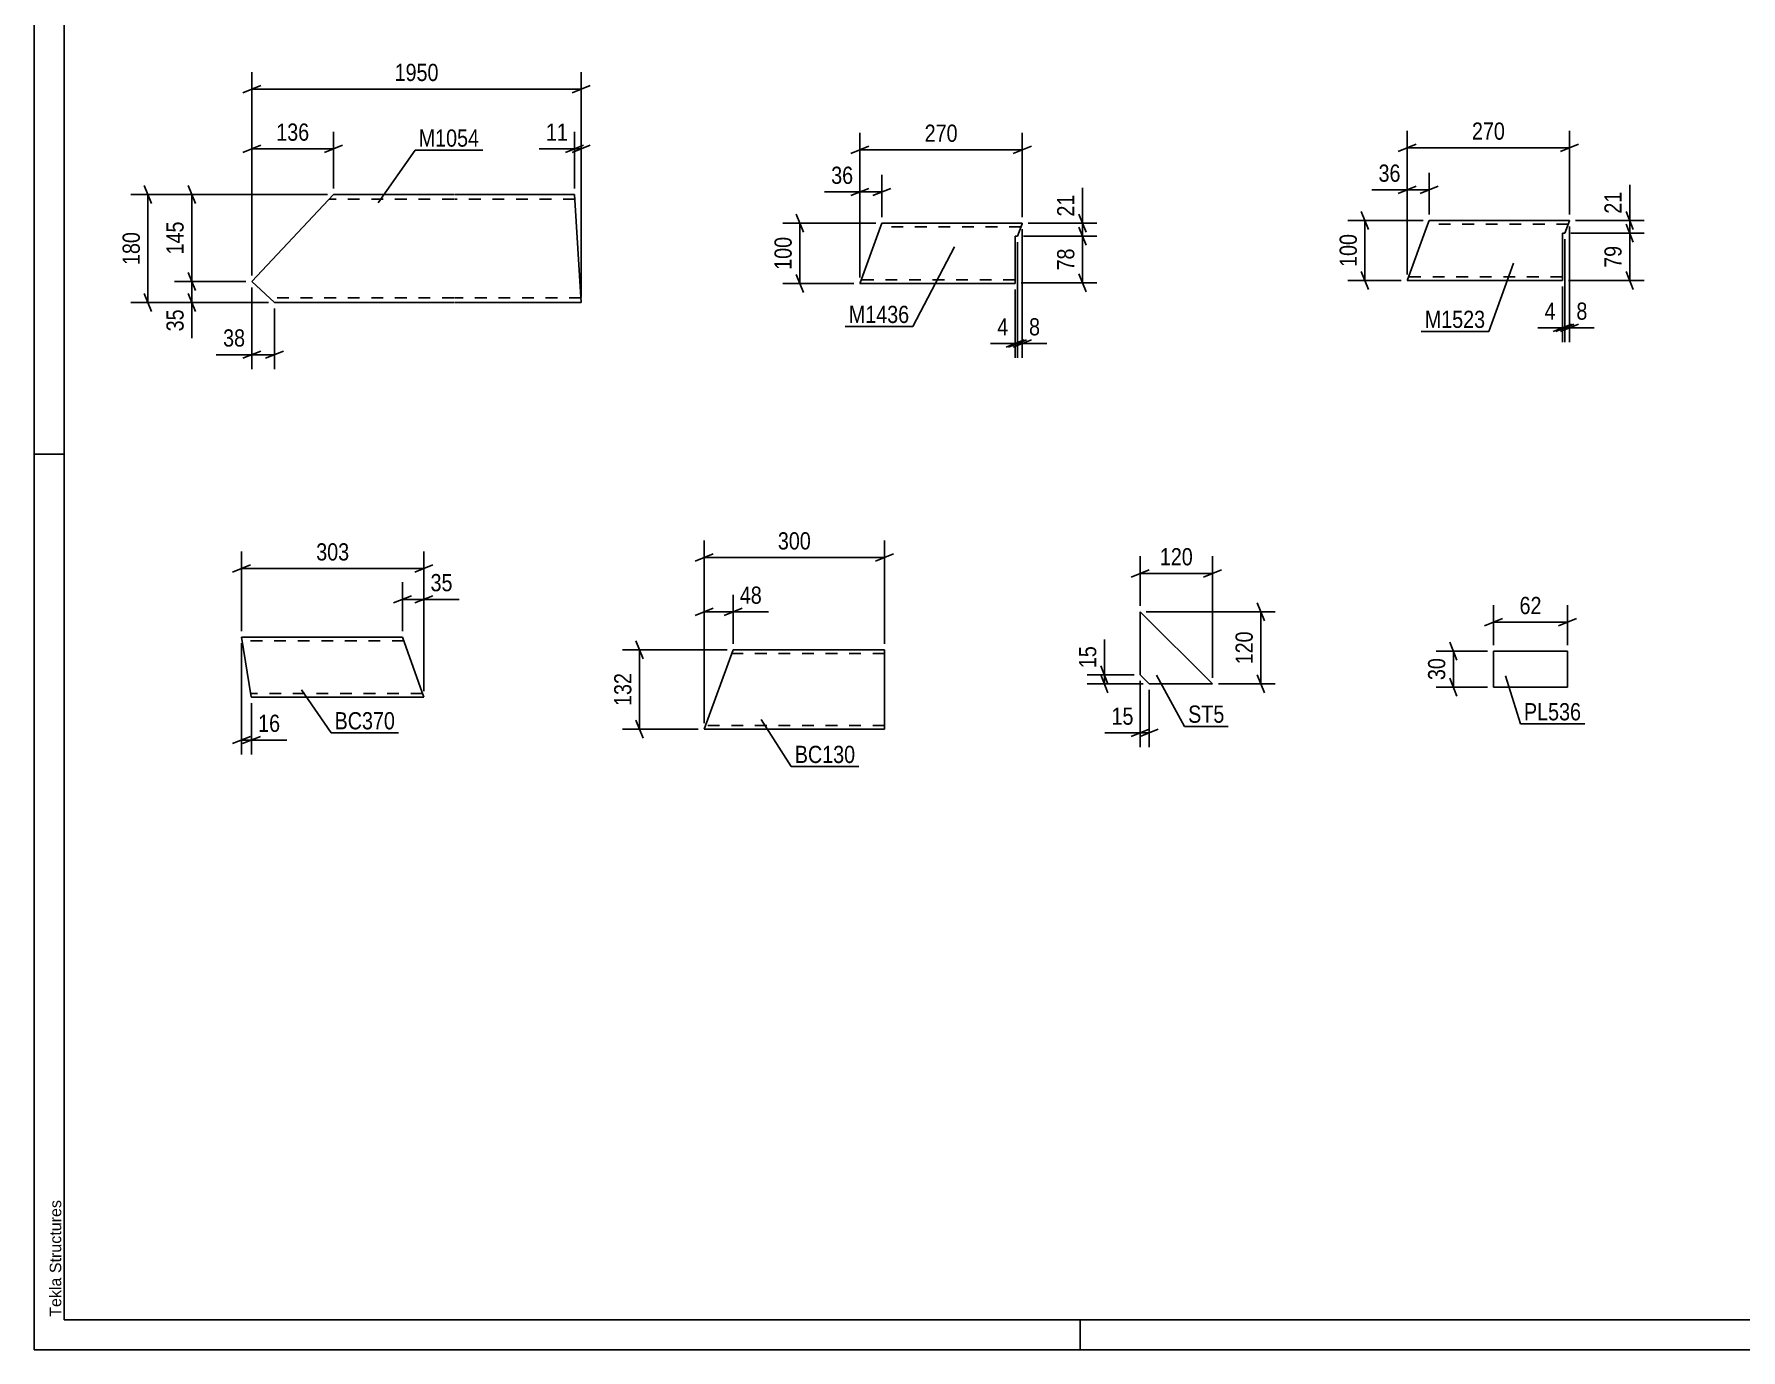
# Model space of a CAD drawing. Header units: millimetres. Extents: x 0 to 594, y 0 to 420.
# Drawn here: x 0 to 283.9, y 0 to 218.9 of the extents above; entities that cross this region are included whole.
import ezdxf

# ---------------------------------------------------------------- set-up
doc = ezdxf.new("R2010")
doc.units = ezdxf.units.MM
doc.linetypes.add('DXK_LINE_DOT2', pattern=[3.9198, 1.9599, -1.9599])
doc.styles.add('Arial', font='ARIAL.TTF', dxfattribs={"height": 0.2})
doc.styles.add('Arial Narrow', font='ARIALN.TTF', dxfattribs={"height": 0.2})

# ---------------------------------------------------------------- blocks, each defined once
blk = doc.blocks.new('Unknown-761545609-1163')
at = {"color": 5, "linetype": 'Continuous'}
for p, q in [((0, 420), (0, 0)), ((5, 415), (5, 5)), ((5, 149), (0, 149)), ((5, 5), (589, 5)), ((174, 0), (174, 5)), ((0, 0), (594, 0))]:
    blk.add_line(p, q, dxfattribs=at)
at = {"color": 174, "linetype": 'Continuous', "style": 'Arial'}
blk.add_text('Tekla Structures', height=1.9102, rotation=90, dxfattribs=at).set_placement((4.5, 5.5))
blk = doc.blocks.new('Part-761545609-17331 - 17330')
at = {"color": 2, "linetype": 'Continuous'}
for p, q in [((61.29, 118.58), (34.52, 118.58)), ((36.13, 108.67), (34.52, 118.58)), ((61.29, 118.58), (64.82, 108.58)), ((36.14, 108.58), (36.13, 108.67)), ((64.82, 108.58), (36.14, 108.58))]:
    blk.add_line(p, q, dxfattribs=at)
at = {"color": 7, "linetype": 'DXK_LINE_DOT2'}
for p, q in [((61.5, 117.98), (34.62, 117.98)), ((64.61, 109.18), (36.04, 109.18)), ((36.14, 108.58), (36.13, 108.67))]:
    blk.add_line(p, q, dxfattribs=at)
blk = doc.blocks.new('Part-761545609-17347 - 17346')
at = {"color": 2, "linetype": 'Continuous'}
for p, q in [((116.27, 116.47), (111.47, 103.27)), ((141.47, 116.47), (116.27, 116.47)), ((141.47, 116.47), (141.47, 116.38)), ((141.47, 116.38), (141.47, 115.27)), ((141.47, 115.27), (141.47, 104.47)), ((141.47, 103.27), (111.47, 103.27)), ((141.47, 103.27), (141.47, 104.47))]:
    blk.add_line(p, q, dxfattribs=at)
at = {"color": 7, "linetype": 'DXK_LINE_DOT2'}
for p, q in [((141.47, 115.87), (116.05, 115.87)), ((141.47, 116.12), (141.47, 115.27)), ((141.47, 103.87), (111.69, 103.87)), ((141.47, 103.36), (141.47, 103.62)), ((141.47, 103.27), (141.47, 103.36))]:
    blk.add_line(p, q, dxfattribs=at)
blk = doc.blocks.new('Part-761545609-13651 - 13650')
at = {"color": 2, "linetype": 'Continuous'}
for p, q in [((36.22, 177.77), (49.82, 192.24)), ((69.82, 192.24), (49.82, 192.24)), ((89.92, 192.24), (69.92, 192.24)), ((91.03, 174.24), (89.92, 192.24)), ((39.97, 174.24), (36.22, 177.77)), ((69.82, 174.24), (39.97, 174.24)), ((91.03, 174.24), (69.92, 174.24))]:
    blk.add_line(p, q, dxfattribs=at)
at = {"color": 7, "linetype": 'DXK_LINE_DOT2'}
for p, q in [((69.82, 191.44), (49.07, 191.44)), ((89.97, 191.44), (69.92, 191.44)), ((69.82, 175.04), (39.12, 175.04)), ((90.98, 175.04), (69.92, 175.04)), ((90.98, 175.04), (90.98, 175.1))]:
    blk.add_line(p, q, dxfattribs=at)
blk = doc.blocks.new('Part-761545609-13780 - 13779')
at = {"color": 2, "linetype": 'Continuous'}
for p, q in [((184.02, 122.8), (184.02, 112.3)), ((184.02, 122.8), (196.02, 110.8)), ((184.02, 112.3), (185.52, 110.8)), ((185.52, 110.8), (196.02, 110.8))]:
    blk.add_line(p, q, dxfattribs=at)
blk = doc.blocks.new('Part-761545609-13841 - 13840')
at = {"color": 2, "linetype": 'Continuous'}
for p, q in [((242.8, 110.27), (242.8, 116.27)), ((242.8, 116.27), (255.11, 116.27)), ((255.11, 116.27), (255.11, 110.27)), ((255.11, 110.27), (242.8, 110.27))]:
    blk.add_line(p, q, dxfattribs=at)
blk = doc.blocks.new('Part-761545609-13859 - 13858')
at = {"color": 2, "linetype": 'Continuous'}
for p, q in [((141.02, 187.44), (140.58, 186.24)), ((164.4, 187.44), (141.02, 187.44)), ((164.4, 187.44), (164.36, 187.35)), ((137.41, 177.53), (140.58, 186.24)), ((163.62, 185.31), (163.19, 185.31)), ((163.19, 178.64), (163.19, 185.31)), ((164.36, 187.35), (163.62, 185.31)), ((137.38, 177.44), (137.41, 177.53)), ((163.19, 177.44), (137.38, 177.44)), ((163.19, 177.44), (163.19, 178.64))]:
    blk.add_line(p, q, dxfattribs=at)
at = {"color": 7, "linetype": 'DXK_LINE_DOT2'}
for p, q in [((164.18, 186.84), (140.8, 186.84)), ((137.6, 178.04), (137.62, 178.08)), ((163.19, 178.04), (137.6, 178.04)), ((163.19, 177.44), (163.19, 177.53))]:
    blk.add_line(p, q, dxfattribs=at)
blk = doc.blocks.new('Part-761545609-13871 - 13870')
at = {"color": 2, "linetype": 'Continuous'}
for p, q in [((232.08, 187.92), (231.64, 186.72)), ((255.45, 187.92), (232.08, 187.92)), ((254.68, 185.79), (255.42, 187.83)), ((255.45, 187.92), (255.42, 187.83)), ((228.47, 178.01), (231.64, 186.72)), ((254.24, 177.92), (254.24, 185.79)), ((254.24, 185.79), (254.68, 185.79)), ((228.44, 177.92), (228.47, 178.01)), ((254.24, 177.92), (228.44, 177.92))]:
    blk.add_line(p, q, dxfattribs=at)
at = {"color": 7, "linetype": 'DXK_LINE_DOT2'}
for p, q in [((255.23, 187.32), (231.86, 187.32)), ((228.66, 178.52), (228.68, 178.57)), ((254.24, 178.52), (228.66, 178.52))]:
    blk.add_line(p, q, dxfattribs=at)
blk = doc.blocks.new('StraightDimension-761545609-18050 - 17330')
at = {"color": 7, "linetype": 'Continuous'}
for p, q in [((34.52, 119.58), (34.52, 132.84)), ((64.82, 109.58), (64.82, 132.84)), ((36.02, 130.59), (33.02, 129.39)), ((34.52, 129.99), (64.82, 129.99)), ((63.32, 129.39), (66.32, 130.59))]:
    blk.add_line(p, q, dxfattribs=at)
at = {"color": 0}
blk.add_wipeout([(53.02, 130.74), (53.02, 134.94), (46.33, 134.94), (46.33, 130.74)], dxfattribs=at)
at = {"color": 3, "style": 'Arial Narrow'}
blk.add_text('303', height=2.863, dxfattribs=at).set_placement((46.93, 131.34))
blk = doc.blocks.new('StraightDimension-761545609-18061 - 17330')
at = {"color": 7, "linetype": 'Continuous'}
for p, q in [((59.79, 124.27), (62.79, 125.47)), ((61.29, 119.58), (61.29, 127.72)), ((66.32, 125.47), (63.32, 124.27)), ((64.82, 109.58), (64.82, 127.72)), ((61.29, 124.87), (64.82, 124.87))]:
    blk.add_line(p, q, dxfattribs=at)
at = {"color": 0}
blk.add_wipeout([(70.2, 125.62), (70.2, 129.82), (65.35, 129.82), (65.35, 125.62)], dxfattribs=at)
at = {"color": 7, "linetype": 'Continuous'}
blk.add_line((64.82, 124.87), (70.73, 124.87), dxfattribs=at)
blk.add_line((64.82, 124.87), (70.73, 124.87), dxfattribs=at)
at = {"color": 3, "style": 'Arial Narrow'}
blk.add_text('35', height=2.863, dxfattribs=at).set_placement((65.95, 126.22))
blk = doc.blocks.new('StraightDimension-761545609-18086 - 17330')
at = {"color": 7, "linetype": 'Continuous'}
for p, q in [((34.52, 117.58), (34.52, 99.07)), ((36.14, 107.58), (36.14, 99.07)), ((33.02, 100.87), (36.02, 102.07)), ((34.52, 101.47), (36.14, 101.47)), ((37.64, 102.07), (34.64, 100.87))]:
    blk.add_line(p, q, dxfattribs=at)
at = {"color": 0}
blk.add_wipeout([(41.52, 102.22), (41.52, 106.42), (36.67, 106.42), (36.67, 102.22)], dxfattribs=at)
at = {"color": 7, "linetype": 'Continuous'}
blk.add_line((36.14, 101.47), (42.05, 101.47), dxfattribs=at)
blk.add_line((36.14, 101.47), (42.05, 101.47), dxfattribs=at)
at = {"color": 3, "style": 'Arial Narrow'}
blk.add_text('16', height=2.863, dxfattribs=at).set_placement((37.27, 102.82))
blk = doc.blocks.new('StraightDimension-761545609-18136 - 17346')
at = {"color": 7, "linetype": 'Continuous'}
for p, q in [((115.27, 116.47), (97.86, 116.47)), ((101.31, 114.97), (100.11, 117.97)), ((100.71, 103.27), (100.71, 116.47)), ((110.47, 103.27), (97.86, 103.27)), ((100.11, 104.77), (101.31, 101.77))]:
    blk.add_line(p, q, dxfattribs=at)
at = {"color": 0}
blk.add_wipeout([(99.96, 113.21), (95.76, 113.21), (95.76, 106.53), (99.96, 106.53)], dxfattribs=at)
at = {"color": 3, "style": 'Arial Narrow'}
blk.add_text('132', height=2.863, rotation=90.0002, dxfattribs=at).set_placement((99.36, 107.13))
blk = doc.blocks.new('StraightDimension-761545609-18125 - 17346')
at = {"color": 7, "linetype": 'Continuous'}
for p, q in [((111.47, 104.27), (111.47, 134.67)), ((141.47, 117.47), (141.47, 134.67)), ((112.97, 132.42), (109.97, 131.22)), ((111.47, 131.82), (141.47, 131.82)), ((139.97, 131.22), (142.97, 132.42))]:
    blk.add_line(p, q, dxfattribs=at)
at = {"color": 0}
blk.add_wipeout([(129.81, 132.57), (129.81, 136.77), (123.13, 136.77), (123.13, 132.57)], dxfattribs=at)
at = {"color": 3, "style": 'Arial Narrow'}
blk.add_text('300', height=2.863, dxfattribs=at).set_placement((123.73, 133.17))
blk = doc.blocks.new('StraightDimension-761545609-18107 - 17346')
at = {"color": 7, "linetype": 'Continuous'}
for p, q in [((111.47, 104.27), (111.47, 125.64)), ((116.27, 117.47), (116.27, 125.64)), ((109.97, 122.19), (112.97, 123.39)), ((111.47, 122.79), (116.27, 122.79)), ((117.77, 123.39), (114.77, 122.19))]:
    blk.add_line(p, q, dxfattribs=at)
at = {"color": 0}
blk.add_wipeout([(121.65, 123.54), (121.65, 127.74), (116.8, 127.74), (116.8, 123.54)], dxfattribs=at)
at = {"color": 7, "linetype": 'Continuous'}
blk.add_line((116.27, 122.79), (122.18, 122.79), dxfattribs=at)
blk.add_line((116.27, 122.79), (122.18, 122.79), dxfattribs=at)
at = {"color": 3, "style": 'Arial Narrow'}
blk.add_text('48', height=2.863, dxfattribs=at).set_placement((117.4, 124.14))
blk = doc.blocks.new('StraightDimension-761545609-14088 - 13650')
at = {"color": 7, "linetype": 'Continuous'}
for p, q in [((37.72, 210.36), (34.72, 209.16)), ((36.22, 178.77), (36.22, 212.61)), ((89.53, 209.16), (92.53, 210.36)), ((91.03, 175.24), (91.03, 212.61)), ((36.22, 209.76), (91.03, 209.76))]:
    blk.add_line(p, q, dxfattribs=at)
at = {"color": 0}
blk.add_wipeout([(67.88, 210.51), (67.88, 214.71), (59.37, 214.71), (59.37, 210.51)], dxfattribs=at)
at = {"color": 3, "style": 'Arial Narrow'}
blk.add_text('1950', height=2.863, dxfattribs=at).set_placement((59.97, 211.11))
blk = doc.blocks.new('StraightDimension-761545609-14070 - 13650')
at = {"color": 7, "linetype": 'Continuous'}
for p, q in [((36.22, 176.77), (36.22, 163.18)), ((39.97, 173.24), (39.97, 163.18)), ((34.72, 164.98), (37.72, 166.18)), ((36.22, 165.58), (39.97, 165.58)), ((41.47, 166.18), (38.47, 164.98))]:
    blk.add_line(p, q, dxfattribs=at)
at = {"color": 0}
blk.add_wipeout([(35.69, 166.33), (35.69, 170.53), (30.84, 170.53), (30.84, 166.33)], dxfattribs=at)
at = {"color": 7, "linetype": 'Continuous'}
blk.add_line((36.22, 165.58), (30.31, 165.58), dxfattribs=at)
blk.add_line((36.22, 165.58), (30.31, 165.58), dxfattribs=at)
at = {"color": 3, "style": 'Arial Narrow'}
blk.add_text('38', height=2.863, dxfattribs=at).set_placement((31.44, 166.93))
blk = doc.blocks.new('StraightDimension-761545609-14062 - 13650')
at = {"color": 7, "linetype": 'Continuous'}
for p, q in [((89.92, 193.24), (89.92, 202.68)), ((91.03, 175.24), (91.03, 202.68)), ((88.42, 199.23), (91.42, 200.43)), ((92.53, 200.43), (89.53, 199.23)), ((89.92, 199.83), (91.03, 199.83))]:
    blk.add_line(p, q, dxfattribs=at)
at = {"color": 0}
blk.add_wipeout([(89.4, 200.58), (89.4, 204.78), (84.54, 204.78), (84.54, 200.58)], dxfattribs=at)
at = {"color": 7, "linetype": 'Continuous'}
blk.add_line((89.92, 199.83), (84.02, 199.83), dxfattribs=at)
blk.add_line((89.92, 199.83), (84.02, 199.83), dxfattribs=at)
at = {"color": 3, "style": 'Arial Narrow'}
blk.add_text('11', height=2.863, dxfattribs=at).set_placement((85.14, 201.18))
blk = doc.blocks.new('StraightDimension-761545609-14074 - 13650')
at = {"color": 7, "linetype": 'Continuous'}
for p, q in [((26.82, 190.74), (25.62, 193.74)), ((48.82, 192.24), (23.37, 192.24)), ((26.22, 177.77), (26.22, 192.24)), ((25.62, 179.27), (26.82, 176.27)), ((35.22, 177.77), (23.37, 177.77))]:
    blk.add_line(p, q, dxfattribs=at)
at = {"color": 0}
blk.add_wipeout([(25.47, 188.35), (21.27, 188.35), (21.27, 181.66), (25.47, 181.66)], dxfattribs=at)
at = {"color": 3, "style": 'Arial Narrow'}
blk.add_text('145', height=2.863, rotation=90.0002, dxfattribs=at).set_placement((24.87, 182.26))
blk = doc.blocks.new('StraightDimension-761545609-14066 - 13650')
at = {"color": 7, "linetype": 'Continuous'}
for p, q in [((36.22, 178.77), (36.22, 202.68)), ((49.82, 193.24), (49.82, 202.68)), ((37.72, 200.43), (34.72, 199.23)), ((36.22, 199.83), (49.82, 199.83)), ((48.32, 199.23), (51.32, 200.43))]:
    blk.add_line(p, q, dxfattribs=at)
at = {"color": 0}
blk.add_wipeout([(46.36, 200.58), (46.36, 204.78), (39.68, 204.78), (39.68, 200.58)], dxfattribs=at)
at = {"color": 3, "style": 'Arial Narrow'}
blk.add_text('136', height=2.863, dxfattribs=at).set_placement((40.28, 201.18))
blk = doc.blocks.new('StraightDimension-761545609-14075 - 13650')
at = {"color": 7, "linetype": 'Continuous'}
for p, q in [((25.62, 179.27), (26.82, 176.27)), ((35.22, 177.77), (23.37, 177.77)), ((26.22, 174.24), (26.22, 177.77)), ((38.97, 174.24), (23.37, 174.24)), ((26.82, 172.74), (25.62, 175.74))]:
    blk.add_line(p, q, dxfattribs=at)
at = {"color": 0}
blk.add_wipeout([(25.47, 173.71), (21.27, 173.71), (21.27, 168.86), (25.47, 168.86)], dxfattribs=at)
at = {"color": 7, "linetype": 'Continuous'}
blk.add_line((26.22, 174.24), (26.22, 168.33), dxfattribs=at)
blk.add_line((26.22, 174.24), (26.22, 168.33), dxfattribs=at)
at = {"color": 3, "style": 'Arial Narrow'}
blk.add_text('35', height=2.863, rotation=90.0002, dxfattribs=at).set_placement((24.87, 169.46))
blk = doc.blocks.new('StraightDimension-761545609-17281 - 13650')
at = {"color": 7, "linetype": 'Continuous'}
for p, q in [((19.53, 190.74), (18.33, 193.74)), ((48.82, 192.24), (16.08, 192.24)), ((18.93, 174.24), (18.93, 192.24)), ((38.97, 174.24), (16.08, 174.24)), ((18.33, 175.74), (19.53, 172.74))]:
    blk.add_line(p, q, dxfattribs=at)
at = {"color": 0}
blk.add_wipeout([(18.18, 186.58), (13.98, 186.58), (13.98, 179.9), (18.18, 179.9)], dxfattribs=at)
at = {"color": 3, "style": 'Arial Narrow'}
blk.add_text('180', height=2.863, rotation=90.0002, dxfattribs=at).set_placement((17.58, 180.5))
blk = doc.blocks.new('StraightDimension-761545609-14268 - 13779')
at = {"color": 7, "linetype": 'Continuous'}
for p, q in [((177.45, 113.8), (178.65, 110.8)), ((183.02, 112.3), (175.2, 112.3)), ((184.52, 110.8), (175.2, 110.8)), ((178.65, 109.3), (177.45, 112.3)), ((178.05, 110.8), (178.05, 112.3))]:
    blk.add_line(p, q, dxfattribs=at)
at = {"color": 0}
blk.add_wipeout([(177.3, 117.68), (173.1, 117.68), (173.1, 112.83), (177.3, 112.83)], dxfattribs=at)
at = {"color": 7, "linetype": 'Continuous'}
blk.add_line((178.05, 112.3), (178.05, 118.21), dxfattribs=at)
blk.add_line((178.05, 112.3), (178.05, 118.21), dxfattribs=at)
at = {"color": 3, "style": 'Arial Narrow'}
blk.add_text('15', height=2.863, rotation=90.0002, dxfattribs=at).set_placement((176.7, 113.43))
blk = doc.blocks.new('StraightDimension-761545609-14260 - 13779')
at = {"color": 7, "linetype": 'Continuous'}
for p, q in [((184.02, 111.3), (184.02, 100.26)), ((185.52, 109.8), (185.52, 100.26)), ((182.52, 102.06), (185.52, 103.26)), ((187.02, 103.26), (184.02, 102.06)), ((184.02, 102.66), (185.52, 102.66))]:
    blk.add_line(p, q, dxfattribs=at)
at = {"color": 0}
blk.add_wipeout([(183.5, 103.41), (183.5, 107.61), (178.64, 107.61), (178.64, 103.41)], dxfattribs=at)
at = {"color": 7, "linetype": 'Continuous'}
blk.add_line((184.02, 102.66), (178.12, 102.66), dxfattribs=at)
blk.add_line((184.02, 102.66), (178.12, 102.66), dxfattribs=at)
at = {"color": 3, "style": 'Arial Narrow'}
blk.add_text('15', height=2.863, dxfattribs=at).set_placement((179.24, 104.01))
blk = doc.blocks.new('StraightDimension-761545609-14272 - 13779')
at = {"color": 7, "linetype": 'Continuous'}
for p, q in [((185.02, 122.8), (206.48, 122.8)), ((203.48, 124.3), (204.68, 121.3)), ((204.08, 110.8), (204.08, 122.8)), ((197.02, 110.8), (206.48, 110.8)), ((204.68, 109.3), (203.48, 112.3))]:
    blk.add_line(p, q, dxfattribs=at)
at = {"color": 0}
blk.add_wipeout([(203.33, 120.15), (199.13, 120.15), (199.13, 113.46), (203.33, 113.46)], dxfattribs=at)
at = {"color": 3, "style": 'Arial Narrow'}
blk.add_text('120', height=2.863, rotation=90.0002, dxfattribs=at).set_placement((202.73, 114.06))
blk = doc.blocks.new('StraightDimension-761545609-14264 - 13779')
at = {"color": 7, "linetype": 'Continuous'}
for p, q in [((184.02, 123.8), (184.02, 132.03)), ((196.02, 111.8), (196.02, 132.03)), ((182.52, 128.58), (185.52, 129.78)), ((184.02, 129.18), (196.02, 129.18)), ((197.52, 129.78), (194.52, 128.58))]:
    blk.add_line(p, q, dxfattribs=at)
at = {"color": 0}
blk.add_wipeout([(193.36, 129.93), (193.36, 134.13), (186.68, 134.13), (186.68, 129.93)], dxfattribs=at)
at = {"color": 3, "style": 'Arial Narrow'}
blk.add_text('120', height=2.863, dxfattribs=at).set_placement((187.28, 130.53))
blk = doc.blocks.new('StraightDimension-761545609-14354 - 13840')
at = {"color": 7, "linetype": 'Continuous'}
for p, q in [((235.51, 117.77), (236.71, 114.77)), ((241.8, 116.27), (233.26, 116.27)), ((236.11, 110.27), (236.11, 116.27)), ((236.71, 108.77), (235.51, 111.77)), ((241.8, 110.27), (233.26, 110.27))]:
    blk.add_line(p, q, dxfattribs=at)
at = {"color": 0}
blk.add_wipeout([(235.36, 115.7), (231.16, 115.7), (231.16, 110.84), (235.36, 110.84)], dxfattribs=at)
at = {"color": 3, "style": 'Arial Narrow'}
blk.add_text('30', height=2.863, rotation=90.0002, dxfattribs=at).set_placement((234.76, 111.44))
blk = doc.blocks.new('StraightDimension-761545609-14358 - 13840')
at = {"color": 7, "linetype": 'Continuous'}
for p, q in [((242.8, 117.27), (242.8, 123.92)), ((255.11, 117.27), (255.11, 123.92)), ((241.3, 120.47), (244.3, 121.67)), ((242.8, 121.07), (255.11, 121.07)), ((256.61, 121.67), (253.61, 120.47))]:
    blk.add_line(p, q, dxfattribs=at)
at = {"color": 0}
blk.add_wipeout([(251.38, 121.82), (251.38, 126.02), (246.52, 126.02), (246.52, 121.82)], dxfattribs=at)
at = {"color": 3, "style": 'Arial Narrow'}
blk.add_text('62', height=2.863, dxfattribs=at).set_placement((247.12, 122.42))
blk = doc.blocks.new('StraightDimension-761545609-17487 - 13858')
at = {"color": 7, "linetype": 'Continuous'}
for p, q in [((164.62, 185.31), (176.8, 185.31)), ((173.8, 186.81), (175, 183.81)), ((174.4, 177.53), (174.4, 185.31)), ((175, 176.03), (173.8, 179.03)), ((164.19, 177.53), (176.8, 177.53))]:
    blk.add_line(p, q, dxfattribs=at)
at = {"color": 0}
blk.add_wipeout([(173.65, 183.85), (169.45, 183.85), (169.45, 178.99), (173.65, 178.99)], dxfattribs=at)
at = {"color": 3, "style": 'Arial Narrow'}
blk.add_text('78', height=2.863, rotation=90.0002, dxfattribs=at).set_placement((173.05, 179.59))
blk = doc.blocks.new('StraightDimension-761545609-14371 - 13858')
at = {"color": 7, "linetype": 'Continuous'}
for p, q in [((140.02, 187.44), (124.53, 187.44)), ((126.78, 188.94), (127.98, 185.94)), ((127.38, 177.44), (127.38, 187.44)), ((127.98, 175.94), (126.78, 178.94)), ((136.38, 177.44), (124.53, 177.44))]:
    blk.add_line(p, q, dxfattribs=at)
at = {"color": 0}
blk.add_wipeout([(126.63, 185.78), (122.43, 185.78), (122.43, 179.1), (126.63, 179.1)], dxfattribs=at)
at = {"color": 3, "style": 'Arial Narrow'}
blk.add_text('100', height=2.863, rotation=90.0002, dxfattribs=at).set_placement((126.03, 179.7))
blk = doc.blocks.new('StraightDimension-761545609-14377 - 13858')
at = {"color": 7, "linetype": 'Continuous'}
for p, q in [((135.88, 192.05), (138.88, 193.25)), ((137.38, 178.44), (137.38, 195.5)), ((142.52, 193.25), (139.52, 192.05)), ((141.02, 188.44), (141.02, 195.5)), ((137.38, 192.65), (141.02, 192.65))]:
    blk.add_line(p, q, dxfattribs=at)
at = {"color": 0}
blk.add_wipeout([(136.86, 193.4), (136.86, 197.6), (132, 197.6), (132, 193.4)], dxfattribs=at)
at = {"color": 7, "linetype": 'Continuous'}
blk.add_line((137.38, 192.65), (131.47, 192.65), dxfattribs=at)
blk.add_line((137.38, 192.65), (131.47, 192.65), dxfattribs=at)
at = {"color": 3, "style": 'Arial Narrow'}
blk.add_text('36', height=2.863, dxfattribs=at).set_placement((132.6, 194))
blk = doc.blocks.new('StraightDimension-761545609-14397 - 13858')
at = {"color": 7, "linetype": 'Continuous'}
for p, q in [((137.38, 178.44), (137.38, 202.5)), ((164.4, 188.44), (164.4, 202.5)), ((138.88, 200.25), (135.88, 199.05)), ((137.38, 199.65), (164.4, 199.65)), ((162.9, 199.05), (165.9, 200.25))]:
    blk.add_line(p, q, dxfattribs=at)
at = {"color": 0}
blk.add_wipeout([(154.23, 200.4), (154.23, 204.6), (147.55, 204.6), (147.55, 200.4)], dxfattribs=at)
at = {"color": 3, "style": 'Arial Narrow'}
blk.add_text('270', height=2.863, dxfattribs=at).set_placement((148.15, 201))
blk = doc.blocks.new('StraightDimension-761545609-17486 - 13858')
at = {"color": 7, "linetype": 'Continuous'}
for p, q in [((165.4, 187.44), (176.8, 187.44)), ((173.8, 188.94), (175, 185.94)), ((174.4, 185.31), (174.4, 187.44)), ((164.62, 185.31), (176.8, 185.31)), ((175, 183.81), (173.8, 186.81))]:
    blk.add_line(p, q, dxfattribs=at)
at = {"color": 0}
blk.add_wipeout([(173.65, 192.82), (169.45, 192.82), (169.45, 187.96), (173.65, 187.96)], dxfattribs=at)
at = {"color": 7, "linetype": 'Continuous'}
blk.add_line((174.4, 187.44), (174.4, 193.35), dxfattribs=at)
blk.add_line((174.4, 187.44), (174.4, 193.35), dxfattribs=at)
at = {"color": 3, "style": 'Arial Narrow'}
blk.add_text('21', height=2.863, rotation=90.0002, dxfattribs=at).set_placement((173.05, 188.56))
blk = doc.blocks.new('StraightDimension-761545609-17547 - 13858')
at = {"color": 7, "linetype": 'Continuous'}
for p, q in [((164.4, 186.44), (164.4, 165.04)), ((163.62, 184.31), (163.62, 165.04)), ((162.12, 166.84), (165.12, 168.04)), ((165.9, 168.04), (162.9, 166.84)), ((163.62, 167.44), (164.4, 167.44))]:
    blk.add_line(p, q, dxfattribs=at)
at = {"color": 0}
blk.add_wipeout([(167.95, 168.19), (167.95, 172.39), (164.92, 172.39), (164.92, 168.19)], dxfattribs=at)
at = {"color": 7, "linetype": 'Continuous'}
blk.add_line((164.4, 167.44), (168.47, 167.44), dxfattribs=at)
blk.add_line((164.4, 167.44), (168.47, 167.44), dxfattribs=at)
at = {"color": 3, "style": 'Arial Narrow'}
blk.add_text('8', height=2.86, dxfattribs=at).set_placement((165.52, 168.79))
blk = doc.blocks.new('StraightDimension-761545609-17548 - 13858')
at = {"color": 7, "linetype": 'Continuous'}
for p, q in [((163.62, 184.31), (163.62, 165.04)), ((163.19, 176.44), (163.19, 165.04)), ((161.69, 166.84), (164.69, 168.04)), ((165.12, 168.04), (162.12, 166.84)), ((163.19, 167.44), (163.62, 167.44))]:
    blk.add_line(p, q, dxfattribs=at)
at = {"color": 0}
blk.add_wipeout([(162.66, 168.19), (162.66, 172.39), (159.63, 172.39), (159.63, 168.19)], dxfattribs=at)
at = {"color": 7, "linetype": 'Continuous'}
blk.add_line((163.19, 167.44), (159.11, 167.44), dxfattribs=at)
blk.add_line((163.19, 167.44), (159.11, 167.44), dxfattribs=at)
at = {"color": 3, "style": 'Arial Narrow'}
blk.add_text('4', height=2.86, dxfattribs=at).set_placement((160.23, 168.79))
blk = doc.blocks.new('StraightDimension-761545609-17601 - 13870')
at = {"color": 7, "linetype": 'Continuous'}
for p, q in [((255.68, 185.79), (267.85, 185.79)), ((264.85, 187.29), (266.05, 184.29)), ((265.45, 177.92), (265.45, 185.79)), ((266.05, 176.42), (264.85, 179.42)), ((255.24, 177.92), (267.85, 177.92))]:
    blk.add_line(p, q, dxfattribs=at)
at = {"color": 0}
blk.add_wipeout([(264.7, 184.28), (260.5, 184.28), (260.5, 179.43), (264.7, 179.43)], dxfattribs=at)
at = {"color": 3, "style": 'Arial Narrow'}
blk.add_text('79', height=2.863, rotation=90.0002, dxfattribs=at).set_placement((264.1, 180.03))
blk = doc.blocks.new('StraightDimension-761545609-17818 - 13870')
at = {"color": 7, "linetype": 'Continuous'}
for p, q in [((254.68, 184.79), (254.68, 167.65)), ((254.24, 176.92), (254.24, 167.65)), ((252.74, 169.45), (255.74, 170.65)), ((256.18, 170.65), (253.18, 169.45)), ((254.24, 170.05), (254.68, 170.05))]:
    blk.add_line(p, q, dxfattribs=at)
at = {"color": 0}
blk.add_wipeout([(253.72, 170.8), (253.72, 175), (250.69, 175), (250.69, 170.8)], dxfattribs=at)
at = {"color": 7, "linetype": 'Continuous'}
blk.add_line((254.24, 170.05), (250.16, 170.05), dxfattribs=at)
blk.add_line((254.24, 170.05), (250.16, 170.05), dxfattribs=at)
at = {"color": 3, "style": 'Arial Narrow'}
blk.add_text('4', height=2.86, dxfattribs=at).set_placement((251.29, 171.4))
blk = doc.blocks.new('StraightDimension-761545609-14410 - 13870')
at = {"color": 7, "linetype": 'Continuous'}
for p, q in [((231.08, 187.92), (218.55, 187.92)), ((220.8, 189.42), (222, 186.42)), ((221.4, 177.92), (221.4, 187.92)), ((222, 176.42), (220.8, 179.42)), ((227.44, 177.92), (218.55, 177.92))]:
    blk.add_line(p, q, dxfattribs=at)
at = {"color": 0}
blk.add_wipeout([(220.65, 186.26), (216.45, 186.26), (216.45, 179.58), (220.65, 179.58)], dxfattribs=at)
at = {"color": 3, "style": 'Arial Narrow'}
blk.add_text('100', height=2.863, rotation=90.0002, dxfattribs=at).set_placement((220.05, 180.18))
blk = doc.blocks.new('StraightDimension-761545609-14416 - 13870')
at = {"color": 7, "linetype": 'Continuous'}
for p, q in [((226.94, 192.4), (229.94, 193.6)), ((228.44, 178.92), (228.44, 195.85)), ((233.58, 193.6), (230.58, 192.4)), ((232.08, 188.92), (232.08, 195.85)), ((228.44, 193), (232.08, 193))]:
    blk.add_line(p, q, dxfattribs=at)
at = {"color": 0}
blk.add_wipeout([(227.92, 193.75), (227.92, 197.95), (223.06, 197.95), (223.06, 193.75)], dxfattribs=at)
at = {"color": 7, "linetype": 'Continuous'}
blk.add_line((228.44, 193), (222.53, 193), dxfattribs=at)
blk.add_line((228.44, 193), (222.53, 193), dxfattribs=at)
at = {"color": 3, "style": 'Arial Narrow'}
blk.add_text('36', height=2.863, dxfattribs=at).set_placement((223.66, 194.35))
blk = doc.blocks.new('StraightDimension-761545609-17600 - 13870')
at = {"color": 7, "linetype": 'Continuous'}
for p, q in [((256.45, 187.92), (267.85, 187.92)), ((264.85, 189.42), (266.05, 186.42)), ((265.45, 185.79), (265.45, 187.92)), ((255.68, 185.79), (267.85, 185.79)), ((266.05, 184.29), (264.85, 187.29))]:
    blk.add_line(p, q, dxfattribs=at)
at = {"color": 0}
blk.add_wipeout([(264.7, 193.3), (260.5, 193.3), (260.5, 188.44), (264.7, 188.44)], dxfattribs=at)
at = {"color": 7, "linetype": 'Continuous'}
blk.add_line((265.45, 187.92), (265.45, 193.83), dxfattribs=at)
blk.add_line((265.45, 187.92), (265.45, 193.83), dxfattribs=at)
at = {"color": 3, "style": 'Arial Narrow'}
blk.add_text('21', height=2.863, rotation=90.0002, dxfattribs=at).set_placement((264.1, 189.04))
blk = doc.blocks.new('StraightDimension-761545609-14436 - 13870')
at = {"color": 7, "linetype": 'Continuous'}
for p, q in [((228.44, 178.92), (228.44, 202.85)), ((255.45, 188.92), (255.45, 202.85)), ((229.94, 200.6), (226.94, 199.4)), ((228.44, 200), (255.45, 200)), ((253.95, 199.4), (256.95, 200.6))]:
    blk.add_line(p, q, dxfattribs=at)
at = {"color": 0}
blk.add_wipeout([(245.29, 200.75), (245.29, 204.95), (238.6, 204.95), (238.6, 200.75)], dxfattribs=at)
at = {"color": 3, "style": 'Arial Narrow'}
blk.add_text('270', height=2.863, dxfattribs=at).set_placement((239.2, 201.35))
blk = doc.blocks.new('StraightDimension-761545609-17817 - 13870')
at = {"color": 7, "linetype": 'Continuous'}
for p, q in [((254.68, 184.79), (254.68, 167.65)), ((255.45, 186.92), (255.45, 167.65)), ((253.18, 169.45), (256.18, 170.65)), ((256.95, 170.65), (253.95, 169.45)), ((254.68, 170.05), (255.45, 170.05))]:
    blk.add_line(p, q, dxfattribs=at)
at = {"color": 0}
blk.add_wipeout([(259.01, 170.8), (259.01, 175), (255.98, 175), (255.98, 170.8)], dxfattribs=at)
at = {"color": 7, "linetype": 'Continuous'}
blk.add_line((255.45, 170.05), (259.53, 170.05), dxfattribs=at)
blk.add_line((255.45, 170.05), (259.53, 170.05), dxfattribs=at)
at = {"color": 3, "style": 'Arial Narrow'}
blk.add_text('8', height=2.86, dxfattribs=at).set_placement((256.58, 171.4))
blk = doc.blocks.new('Mark-761545609-17904 - 17330')
at = {"color": 0}
blk.add_wipeout([(60.03, 103.24), (60.03, 106.24), (49.99, 106.24), (49.99, 103.24)], dxfattribs=at)
blk.add_wipeout([(60.03, 103.24), (60.03, 106.24), (49.99, 106.24), (49.99, 103.24)], dxfattribs=at)
at = {"color": 30, "linetype": 'Continuous'}
for p, q in [((44.49, 109.81), (49.39, 102.64)), ((49.39, 102.64), (60.63, 102.64))]:
    blk.add_line(p, q, dxfattribs=at)
at = {"color": 3, "style": 'Arial Narrow'}
blk.add_text('BC370', height=2.863, dxfattribs=at).set_placement((49.99, 103.24))
blk = doc.blocks.new('Mark-761545609-17908 - 17346')
at = {"color": 0}
blk.add_wipeout([(136.6, 97.64), (136.6, 100.64), (126.55, 100.64), (126.55, 97.64)], dxfattribs=at)
blk.add_wipeout([(136.6, 97.64), (136.6, 100.64), (126.55, 100.64), (126.55, 97.64)], dxfattribs=at)
at = {"color": 30, "linetype": 'Continuous'}
for p, q in [((120.97, 104.89), (125.95, 97.04)), ((125.95, 97.04), (137.2, 97.04))]:
    blk.add_line(p, q, dxfattribs=at)
at = {"color": 3, "style": 'Arial Narrow'}
blk.add_text('BC130', height=2.863, dxfattribs=at).set_placement((126.55, 97.64))
blk = doc.blocks.new('Mark-761545609-14458 - 13650')
at = {"color": 0}
blk.add_wipeout([(74.04, 200.19), (74.04, 203.19), (63.98, 203.19), (63.98, 200.19)], dxfattribs=at)
blk.add_wipeout([(74.04, 200.19), (74.04, 203.19), (63.98, 203.19), (63.98, 200.19)], dxfattribs=at)
at = {"color": 30, "linetype": 'Continuous'}
for p, q in [((57.26, 190.83), (63.38, 199.59)), ((63.38, 199.59), (74.64, 199.59))]:
    blk.add_line(p, q, dxfattribs=at)
at = {"color": 3, "style": 'Arial Narrow'}
blk.add_text('M1054', height=2.863, dxfattribs=at).set_placement((63.98, 200.19))
blk = doc.blocks.new('Mark-761545609-14494 - 13779')
at = {"color": 0}
blk.add_wipeout([(198.02, 104.34), (198.02, 107.34), (191.99, 107.34), (191.99, 104.34)], dxfattribs=at)
blk.add_wipeout([(198.02, 104.34), (198.02, 107.34), (191.99, 107.34), (191.99, 104.34)], dxfattribs=at)
at = {"color": 30, "linetype": 'Continuous'}
for p, q in [((186.73, 112.24), (191.39, 103.74)), ((191.39, 103.74), (198.62, 103.74))]:
    blk.add_line(p, q, dxfattribs=at)
at = {"color": 3, "style": 'Arial Narrow'}
blk.add_text('ST5', height=2.863, dxfattribs=at).set_placement((191.99, 104.34))
blk = doc.blocks.new('Mark-761545609-14505 - 13840')
at = {"color": 0}
blk.add_wipeout([(257.36, 104.74), (257.36, 107.74), (247.86, 107.74), (247.86, 104.74)], dxfattribs=at)
blk.add_wipeout([(257.36, 104.74), (257.36, 107.74), (247.86, 107.74), (247.86, 104.74)], dxfattribs=at)
at = {"color": 30, "linetype": 'Continuous'}
for p, q in [((244.79, 112.16), (247.26, 104.14)), ((247.26, 104.14), (257.96, 104.14))]:
    blk.add_line(p, q, dxfattribs=at)
at = {"color": 3, "style": 'Arial Narrow'}
blk.add_text('PL536', height=2.863, dxfattribs=at).set_placement((247.86, 104.74))
blk = doc.blocks.new('Mark-761545609-14508 - 13858')
at = {"color": 0}
blk.add_wipeout([(145.59, 170.85), (145.59, 173.85), (135.54, 173.85), (135.54, 170.85)], dxfattribs=at)
blk.add_wipeout([(145.59, 170.85), (145.59, 173.85), (135.54, 173.85), (135.54, 170.85)], dxfattribs=at)
at = {"color": 30, "linetype": 'Continuous'}
for p in [(153.14, 183.5), (134.94, 170.25)]:
    blk.add_line(p, (146.19, 170.25), dxfattribs=at)
at = {"color": 3, "style": 'Arial Narrow'}
blk.add_text('M1436', height=2.863, dxfattribs=at).set_placement((135.54, 170.85))
blk = doc.blocks.new('Mark-761545609-14511 - 13870')
at = {"color": 0}
blk.add_wipeout([(241.41, 170.03), (241.41, 173.03), (231.36, 173.03), (231.36, 170.03)], dxfattribs=at)
blk.add_wipeout([(241.41, 170.03), (241.41, 173.03), (231.36, 173.03), (231.36, 170.03)], dxfattribs=at)
at = {"color": 30, "linetype": 'Continuous'}
for p in [(246.1, 180.78), (230.76, 169.43)]:
    blk.add_line(p, (242.01, 169.43), dxfattribs=at)
at = {"color": 3, "style": 'Arial Narrow'}
blk.add_text('M1523', height=2.863, dxfattribs=at).set_placement((231.36, 170.03))

msp = doc.modelspace()

# ---------------------------------------------------------------- block references
for name in ['Unknown-761545609-1163', 'Part-761545609-13651 - 13650', 'Part-761545609-13859 - 13858', 'Part-761545609-13871 - 13870', 'Part-761545609-13780 - 13779', 'Part-761545609-17331 - 17330', 'Part-761545609-17347 - 17346', 'Part-761545609-13841 - 13840']:
    msp.add_blockref(name, (0, 0))

# ---------------------------------------------------------------- next in the draw order: block references
for name in ['StraightDimension-761545609-14088 - 13650', 'StraightDimension-761545609-14371 - 13858', 'StraightDimension-761545609-14410 - 13870', 'StraightDimension-761545609-17487 - 13858', 'StraightDimension-761545609-17601 - 13870', 'StraightDimension-761545609-18050 - 17330', 'StraightDimension-761545609-18136 - 17346', 'StraightDimension-761545609-14268 - 13779', 'StraightDimension-761545609-14354 - 13840', 'Mark-761545609-14505 - 13840']:
    msp.add_blockref(name, (0, 0))

# ---------------------------------------------------------------- next in the draw order: block references
for name in ['StraightDimension-761545609-14062 - 13650', 'Mark-761545609-14458 - 13650', 'StraightDimension-761545609-14377 - 13858', 'StraightDimension-761545609-14416 - 13870', 'StraightDimension-761545609-17818 - 13870', 'StraightDimension-761545609-14070 - 13650', 'StraightDimension-761545609-18125 - 17346', 'StraightDimension-761545609-18061 - 17330', 'StraightDimension-761545609-14358 - 13840', 'StraightDimension-761545609-18086 - 17330', 'StraightDimension-761545609-14260 - 13779']:
    msp.add_blockref(name, (0, 0))

# ---------------------------------------------------------------- next in the draw order: block references
for name in ['StraightDimension-761545609-14397 - 13858', 'StraightDimension-761545609-14074 - 13650', 'StraightDimension-761545609-17600 - 13870', 'StraightDimension-761545609-18107 - 17346', 'StraightDimension-761545609-14272 - 13779', 'Mark-761545609-17904 - 17330']:
    msp.add_blockref(name, (0, 0))

# ---------------------------------------------------------------- next in the draw order: block references
for name in ['StraightDimension-761545609-14066 - 13650', 'StraightDimension-761545609-14436 - 13870', 'StraightDimension-761545609-17486 - 13858', 'Mark-761545609-14508 - 13858', 'StraightDimension-761545609-14264 - 13779', 'Mark-761545609-17908 - 17346']:
    msp.add_blockref(name, (0, 0))

# ---------------------------------------------------------------- next in the draw order: block references
for name in ['StraightDimension-761545609-17547 - 13858', 'StraightDimension-761545609-17817 - 13870', 'StraightDimension-761545609-14075 - 13650', 'Mark-761545609-14511 - 13870', 'Mark-761545609-14494 - 13779']:
    msp.add_blockref(name, (0, 0))

# ---------------------------------------------------------------- next in the draw order: block references
for name in ['StraightDimension-761545609-17281 - 13650', 'StraightDimension-761545609-17548 - 13858']:
    msp.add_blockref(name, (0, 0))

doc.saveas('drawing.dxf')
